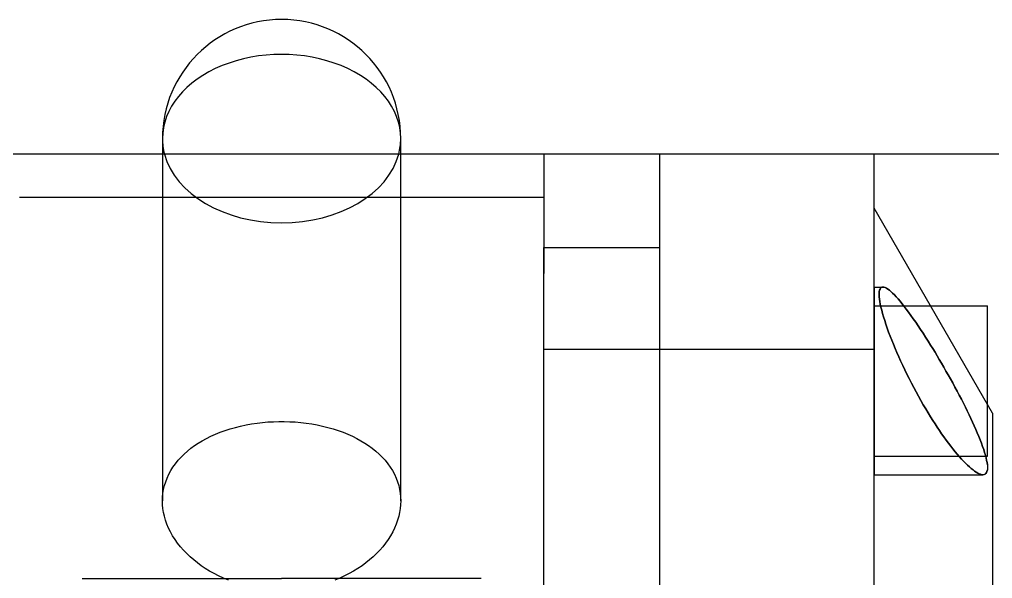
# Model space of a CAD drawing. Header units: millimetres. Extents: x -82 to 282, y -200 to 45.
# Drawn here: x 72.1 to 175.8, y -15.1 to 44.5 of the extents above; entities that cross this region are included whole.
import ezdxf

# ---------------------------------------------------------------- set-up
doc = ezdxf.new("R2010")
doc.units = ezdxf.units.MM
doc.layers.add('MAIN-1', color=7, linetype='Continuous')
doc.layers.add('MAIN-2', color=7, linetype='Continuous')

msp = doc.modelspace()

# ---------------------------------------------------------------- linework, layer by layer
at = {"layer": 'MAIN-1'}
for p, q in [((87.31, 31.81), (87.31, 30.16)), ((112.71, 30.16), (112.71, 31.81)), ((236.54, 30.16), (-36.51, 30.16))]:
    msp.add_line(p, q, dxfattribs=at)
msp.add_arc((100.01, 31.81), 12.7, 0, 180, dxfattribs=at)
for start_param, end_param in [(0, 0.184739), (2.956854, 3.141593)]:
    msp.add_ellipse((100.01, 31.81), major_axis=(-12.7, 0), ratio=0.707107, start_param=start_param, end_param=end_param, dxfattribs=at)
at = {"layer": 'MAIN-2'}
for p, q in [((87.31, 30.16), (87.31, -6.8)), ((112.71, -6.8), (112.71, 30.16)), ((127.95, 30.16), (127.95, 17.43)), ((140.27, 30.16), (140.27, -33.97)), ((163.16, -33.97), (163.16, 30.16)), ((72.07, 25.56), (127.95, 25.56)), ((175.78, 2.54), (163.16, 24.41)), ((127.95, 20.21), (140.27, 20.21)), ((127.95, -43.93), (127.95, 20.21)), ((163.16, 15.98), (163.16, 2.16)), ((163.16, 15.98), (164.1, 15.98)), ((163.16, 15.98), (164.1, 15.98)), ((163.71, 15.51), (163.74, 15.65)), ((163.74, 15.65), (163.71, 15.51)), ((163.74, 15.65), (163.79, 15.77)), ((163.79, 15.77), (163.74, 15.65)), ((163.79, 15.77), (163.84, 15.86)), ((163.84, 15.86), (163.79, 15.77)), ((163.84, 15.86), (163.92, 15.93)), ((163.92, 15.93), (163.84, 15.86)), ((163.92, 15.93), (164, 15.97)), ((164, 15.97), (163.92, 15.93)), ((164, 15.97), (164.1, 15.98)), ((164.1, 15.98), (164, 15.97)), ((164.1, 15.98), (164.21, 15.97)), ((164.21, 15.97), (164.1, 15.98)), ((164.21, 15.97), (164.34, 15.93)), ((164.34, 15.93), (164.21, 15.97)), ((164.34, 15.93), (164.48, 15.86)), ((164.48, 15.86), (164.34, 15.93)), ((164.48, 15.86), (164.63, 15.76)), ((164.63, 15.76), (164.48, 15.86)), ((164.63, 15.76), (164.79, 15.64)), ((164.79, 15.64), (164.63, 15.76)), ((164.79, 15.64), (164.96, 15.5)), ((164.96, 15.5), (164.79, 15.64)), ((163.7, 15.35), (163.71, 15.51)), ((163.71, 15.51), (163.7, 15.35)), ((163.7, 15.16), (163.7, 15.35)), ((163.7, 15.35), (163.7, 15.16)), ((163.71, 14.94), (163.7, 15.16)), ((163.7, 15.16), (163.71, 14.94)), ((163.73, 14.71), (163.71, 14.94)), ((163.71, 14.94), (163.73, 14.71)), ((163.77, 14.44), (163.73, 14.71)), ((163.73, 14.71), (163.77, 14.44)), ((164.96, 15.5), (165.13, 15.34)), ((165.13, 15.34), (164.96, 15.5)), ((165.13, 15.34), (165.32, 15.15)), ((165.32, 15.15), (165.13, 15.34)), ((165.32, 15.15), (165.51, 14.95)), ((165.51, 14.95), (165.32, 15.15)), ((165.51, 14.95), (165.71, 14.73)), ((165.71, 14.73), (165.51, 14.95)), ((165.71, 14.73), (165.92, 14.48)), ((165.92, 14.48), (165.71, 14.73)), ((163.16, 13.98), (175.23, 13.98)), ((163.16, 13.98), (175.23, 13.98)), ((163.82, 14.16), (163.77, 14.44)), ((163.77, 14.44), (163.82, 14.16)), ((163.89, 13.85), (163.82, 14.16)), ((163.82, 14.16), (163.89, 13.85)), ((163.97, 13.52), (163.89, 13.85)), ((163.89, 13.85), (163.97, 13.52)), ((164.06, 13.17), (163.97, 13.52)), ((163.97, 13.52), (164.06, 13.17)), ((165.92, 14.48), (166.13, 14.22)), ((166.13, 14.22), (165.92, 14.48)), ((166.13, 14.22), (166.36, 13.93)), ((166.36, 13.93), (166.13, 14.22)), ((166.36, 13.93), (166.59, 13.63)), ((166.59, 13.63), (166.36, 13.93)), ((166.59, 13.63), (166.83, 13.31)), ((166.83, 13.31), (166.59, 13.63)), ((175.23, 2.92), (175.23, 13.98)), ((164.17, 12.81), (164.06, 13.17)), ((164.06, 13.17), (164.17, 12.81)), ((164.29, 12.42), (164.17, 12.81)), ((164.17, 12.81), (164.29, 12.42)), ((166.83, 13.31), (167.08, 12.97)), ((167.08, 12.97), (166.83, 13.31)), ((167.08, 12.97), (167.33, 12.61)), ((167.33, 12.61), (167.08, 12.97)), ((167.33, 12.61), (167.59, 12.25)), ((167.59, 12.25), (167.33, 12.61)), ((164.42, 12.03), (164.29, 12.42)), ((164.29, 12.42), (164.42, 12.03)), ((164.56, 11.62), (164.42, 12.03)), ((164.42, 12.03), (164.56, 11.62)), ((164.71, 11.19), (164.56, 11.62)), ((164.56, 11.62), (164.71, 11.19)), ((167.59, 12.25), (167.85, 11.86)), ((167.85, 11.86), (167.59, 12.25)), ((167.85, 11.86), (168.11, 11.47)), ((168.11, 11.47), (167.85, 11.86)), ((168.11, 11.47), (168.38, 11.06)), ((168.38, 11.06), (168.11, 11.47)), ((164.87, 10.76), (164.71, 11.19)), ((164.71, 11.19), (164.87, 10.76)), ((165.04, 10.33), (164.87, 10.76)), ((164.87, 10.76), (165.04, 10.33)), ((168.38, 11.06), (168.65, 10.65)), ((168.65, 10.65), (168.38, 11.06)), ((168.65, 10.65), (168.91, 10.23)), ((168.91, 10.23), (168.65, 10.65)), ((165.22, 9.89), (165.04, 10.33)), ((165.04, 10.33), (165.22, 9.89)), ((165.4, 9.45), (165.22, 9.89)), ((165.22, 9.89), (165.4, 9.45)), ((165.59, 9.01), (165.4, 9.45)), ((165.4, 9.45), (165.59, 9.01)), ((168.91, 10.23), (169.18, 9.81)), ((169.18, 9.81), (168.91, 10.23)), ((169.18, 9.81), (169.41, 9.43)), ((169.41, 9.43), (169.18, 9.81)), ((169.41, 9.43), (169.65, 9.05)), ((169.65, 9.05), (169.41, 9.43)), ((163.16, 9.33), (127.95, 9.33)), ((165.78, 8.56), (165.59, 9.01)), ((165.59, 9.01), (165.78, 8.56)), ((165.99, 8.11), (165.78, 8.56)), ((165.78, 8.56), (165.99, 8.11)), ((169.65, 9.05), (169.88, 8.66)), ((169.88, 8.66), (169.65, 9.05)), ((169.88, 8.66), (170.11, 8.27)), ((170.11, 8.27), (169.88, 8.66)), ((166.21, 7.64), (165.99, 8.11)), ((165.99, 8.11), (166.21, 7.64)), ((166.43, 7.18), (166.21, 7.64)), ((166.21, 7.64), (166.43, 7.18)), ((170.11, 8.27), (170.35, 7.87)), ((170.35, 7.87), (170.11, 8.27)), ((170.35, 7.87), (170.58, 7.46)), ((170.58, 7.46), (170.35, 7.87)), ((170.58, 7.46), (170.82, 7.04)), ((170.82, 7.04), (170.58, 7.46)), ((166.66, 6.7), (166.43, 7.18)), ((166.43, 7.18), (166.66, 6.7)), ((166.89, 6.23), (166.66, 6.7)), ((166.66, 6.7), (166.89, 6.23)), ((167.13, 5.76), (166.89, 6.23)), ((166.89, 6.23), (167.13, 5.76)), ((170.82, 7.04), (171.06, 6.62)), ((171.06, 6.62), (170.82, 7.04)), ((171.06, 6.62), (171.3, 6.2)), ((171.3, 6.2), (171.06, 6.62)), ((167.38, 5.29), (167.13, 5.76)), ((167.13, 5.76), (167.38, 5.29)), ((167.63, 4.82), (167.38, 5.29)), ((167.38, 5.29), (167.63, 4.82)), ((171.3, 6.2), (171.54, 5.77)), ((171.54, 5.77), (171.3, 6.2)), ((171.54, 5.77), (171.77, 5.33)), ((171.77, 5.33), (171.54, 5.77)), ((171.77, 5.33), (172.01, 4.9)), ((172.01, 4.9), (171.77, 5.33)), ((167.89, 4.36), (167.63, 4.82)), ((167.63, 4.82), (167.89, 4.36)), ((168.14, 3.9), (167.89, 4.36)), ((167.89, 4.36), (168.14, 3.9)), ((172.01, 4.9), (172.23, 4.47)), ((172.23, 4.47), (172.01, 4.9)), ((172.23, 4.47), (172.46, 4.04)), ((172.46, 4.04), (172.23, 4.47)), ((168.4, 3.45), (168.14, 3.9)), ((168.14, 3.9), (168.4, 3.45)), ((168.66, 3.01), (168.4, 3.45)), ((168.4, 3.45), (168.66, 3.01)), ((172.46, 4.04), (172.68, 3.62)), ((172.68, 3.62), (172.46, 4.04)), ((172.68, 3.62), (172.89, 3.2)), ((172.89, 3.2), (172.68, 3.62)), ((172.89, 3.2), (173.09, 2.78)), ((173.09, 2.78), (172.89, 3.2)), ((163.16, 2.16), (163.16, -4.02)), ((168.92, 2.58), (168.66, 3.01)), ((168.66, 3.01), (168.92, 2.58)), ((169.18, 2.16), (168.92, 2.58)), ((168.92, 2.58), (169.18, 2.16)), ((169.41, 1.78), (169.18, 2.16)), ((169.18, 2.16), (169.41, 1.78)), ((173.09, 2.78), (173.29, 2.37)), ((173.29, 2.37), (173.09, 2.78)), ((173.29, 2.37), (173.48, 1.97)), ((173.48, 1.97), (173.29, 2.37)), ((175.23, -2.02), (175.23, 2.92)), ((175.78, 2.54), (175.78, -84.93)), ((95.08, 1.03), (95.64, 1.17)), ((95.64, 1.17), (96.22, 1.29)), ((96.22, 1.29), (96.8, 1.4)), ((96.8, 1.4), (97.39, 1.49)), ((97.39, 1.49), (97.97, 1.55)), ((97.97, 1.55), (98.56, 1.61)), ((98.56, 1.61), (99.15, 1.64)), ((99.15, 1.64), (99.73, 1.66)), ((99.73, 1.66), (100.3, 1.66)), ((100.3, 1.66), (100.88, 1.64)), ((100.88, 1.64), (101.46, 1.61)), ((101.46, 1.61), (102.05, 1.55)), ((102.05, 1.55), (102.64, 1.49)), ((102.64, 1.49), (103.22, 1.4)), ((103.22, 1.4), (103.81, 1.29)), ((103.81, 1.29), (104.38, 1.17)), ((104.38, 1.17), (104.94, 1.03)), ((169.65, 1.41), (169.41, 1.78)), ((169.41, 1.78), (169.65, 1.41)), ((169.88, 1.06), (169.65, 1.41)), ((169.65, 1.41), (169.88, 1.06)), ((170.12, 0.71), (169.88, 1.06)), ((169.88, 1.06), (170.12, 0.71)), ((173.48, 1.97), (173.66, 1.58)), ((173.66, 1.58), (173.48, 1.97)), ((173.66, 1.58), (173.83, 1.2)), ((173.83, 1.2), (173.66, 1.58)), ((173.83, 1.2), (174, 0.82)), ((174, 0.82), (173.83, 1.2)), ((92, -0.15), (92.47, 0.08)), ((92.47, 0.08), (92.96, 0.3)), ((92.96, 0.3), (93.47, 0.51)), ((93.47, 0.51), (93.99, 0.7)), ((93.99, 0.7), (94.53, 0.88)), ((94.53, 0.88), (95.08, 1.03)), ((104.94, 1.03), (105.5, 0.88)), ((105.5, 0.88), (106.04, 0.7)), ((106.04, 0.7), (106.56, 0.51)), ((106.56, 0.51), (107.07, 0.3)), ((107.07, 0.3), (107.55, 0.08)), ((107.55, 0.08), (108.02, -0.15)), ((170.36, 0.36), (170.12, 0.71)), ((170.12, 0.71), (170.36, 0.36)), ((170.6, 0.02), (170.36, 0.36)), ((170.36, 0.36), (170.6, 0.02)), ((170.84, -0.32), (170.6, 0.02)), ((170.6, 0.02), (170.84, -0.32)), ((174, 0.82), (174.16, 0.45)), ((174.16, 0.45), (174, 0.82)), ((174.16, 0.45), (174.32, 0.07)), ((174.32, 0.07), (174.16, 0.45)), ((174.32, 0.07), (174.46, -0.29)), ((174.46, -0.29), (174.32, 0.07)), ((90.35, -1.2), (90.73, -0.91)), ((90.73, -0.91), (91.13, -0.65)), ((91.13, -0.65), (91.56, -0.39)), ((91.56, -0.39), (92, -0.15)), ((108.02, -0.15), (108.47, -0.39)), ((108.47, -0.39), (108.89, -0.65)), ((108.89, -0.65), (109.29, -0.91)), ((109.29, -0.91), (109.68, -1.2)), ((171.08, -0.65), (170.84, -0.32)), ((170.84, -0.32), (171.08, -0.65)), ((171.32, -0.96), (171.08, -0.65)), ((171.08, -0.65), (171.32, -0.96)), ((171.56, -1.27), (171.32, -0.96)), ((171.32, -0.96), (171.56, -1.27)), ((174.46, -0.29), (174.6, -0.65)), ((174.6, -0.65), (174.46, -0.29)), ((174.6, -0.65), (174.72, -1)), ((174.72, -1), (174.6, -0.65)), ((174.72, -1), (174.84, -1.33)), ((174.84, -1.33), (174.72, -1)), ((89.29, -2.14), (89.62, -1.81)), ((89.62, -1.81), (89.98, -1.5)), ((89.98, -1.5), (90.35, -1.2)), ((109.68, -1.2), (110.05, -1.5)), ((110.05, -1.5), (110.4, -1.81)), ((110.4, -1.81), (110.73, -2.14)), ((163.16, -2.02), (175.23, -2.02)), ((163.16, -2.02), (175.23, -2.02)), ((171.8, -1.56), (171.56, -1.27)), ((171.56, -1.27), (171.8, -1.56)), ((172.03, -1.84), (171.8, -1.56)), ((171.8, -1.56), (172.03, -1.84)), ((172.26, -2.11), (172.03, -1.84)), ((172.03, -1.84), (172.26, -2.11)), ((174.84, -1.33), (174.94, -1.64)), ((174.94, -1.64), (174.84, -1.33)), ((174.94, -1.64), (175.02, -1.95)), ((175.02, -1.94), (174.94, -1.64)), ((175.09, -2.23), (175.02, -1.94)), ((175.02, -1.95), (175.1, -2.23)), ((88.43, -3.21), (88.69, -2.84)), ((88.69, -2.84), (88.98, -2.48)), ((88.98, -2.48), (89.29, -2.14)), ((110.73, -2.14), (111.04, -2.48)), ((111.04, -2.48), (111.33, -2.84)), ((111.33, -2.84), (111.59, -3.21)), ((172.49, -2.36), (172.26, -2.11)), ((172.26, -2.11), (172.49, -2.36)), ((172.71, -2.59), (172.49, -2.36)), ((172.49, -2.36), (172.71, -2.59)), ((172.92, -2.81), (172.71, -2.59)), ((172.71, -2.59), (172.92, -2.81)), ((173.13, -3.01), (172.92, -2.81)), ((172.92, -2.81), (173.13, -3.01)), ((173.32, -3.19), (173.13, -3.01)), ((173.13, -3.01), (173.32, -3.19)), ((175.15, -2.49), (175.09, -2.23)), ((175.1, -2.23), (175.15, -2.49)), ((175.15, -2.49), (175.2, -2.73)), ((175.2, -2.73), (175.15, -2.49)), ((175.2, -2.73), (175.23, -2.96)), ((175.23, -2.95), (175.2, -2.73)), ((175.23, -2.96), (175.23, -3.51)), ((87.81, -4.37), (87.99, -3.97)), ((87.99, -3.97), (88.19, -3.58)), ((88.19, -3.58), (88.43, -3.21)), ((111.59, -3.21), (111.83, -3.58)), ((111.83, -3.58), (112.04, -3.97)), ((112.04, -3.97), (112.22, -4.37)), ((163.16, -4.02), (174.76, -4.02)), ((163.16, -4.02), (174.76, -4.02)), ((173.51, -3.36), (173.32, -3.19)), ((173.32, -3.19), (173.51, -3.36)), ((173.7, -3.5), (173.51, -3.36)), ((173.51, -3.36), (173.7, -3.5)), ((173.87, -3.63), (173.7, -3.5)), ((173.7, -3.5), (173.87, -3.63)), ((174.04, -3.74), (173.87, -3.63)), ((173.87, -3.63), (174.04, -3.74)), ((174.2, -3.84), (174.04, -3.74)), ((174.04, -3.74), (174.2, -3.84)), ((174.35, -3.91), (174.2, -3.84)), ((174.2, -3.84), (174.35, -3.91)), ((174.5, -3.97), (174.35, -3.91)), ((174.35, -3.91), (174.5, -3.97)), ((174.63, -4.01), (174.5, -3.97)), ((174.5, -3.97), (174.63, -4.01)), ((174.76, -4.02), (174.63, -4.01)), ((174.63, -4.01), (174.76, -4.02)), ((174.88, -4), (174.76, -4.02)), ((174.76, -4.02), (174.88, -4)), ((174.98, -3.96), (174.88, -4)), ((174.88, -4), (174.98, -3.96)), ((175.07, -3.89), (174.98, -3.96)), ((174.98, -3.96), (175.07, -3.89)), ((175.14, -3.79), (175.07, -3.89)), ((175.07, -3.89), (175.14, -3.79)), ((175.19, -3.66), (175.14, -3.79)), ((175.14, -3.79), (175.19, -3.66)), ((175.23, -3.51), (175.19, -3.66)), ((175.19, -3.66), (175.23, -3.51)), ((87.44, -5.58), (87.53, -5.17)), ((87.53, -5.17), (87.66, -4.77)), ((87.66, -4.77), (87.81, -4.37)), ((112.22, -4.37), (112.37, -4.77)), ((112.37, -4.77), (112.49, -5.17)), ((112.49, -5.17), (112.59, -5.58)), ((87.33, -6.4), (87.37, -5.99)), ((87.37, -5.99), (87.44, -5.58)), ((112.59, -5.58), (112.66, -5.99)), ((112.66, -5.99), (112.7, -6.4)), ((87.31, -6.8), (87.33, -6.4)), ((87.33, -7.21), (87.31, -6.8)), ((87.37, -7.61), (87.33, -7.21)), ((112.7, -7.21), (112.66, -7.61)), ((112.7, -6.4), (112.71, -6.8)), ((112.71, -6.8), (112.7, -7.21)), ((87.43, -8.03), (87.37, -7.61)), ((87.53, -8.45), (87.43, -8.03)), ((112.59, -8.03), (112.5, -8.45)), ((112.66, -7.61), (112.59, -8.03)), ((87.65, -8.86), (87.53, -8.45)), ((87.79, -9.28), (87.65, -8.86)), ((87.97, -9.7), (87.79, -9.28)), ((112.23, -9.28), (112.06, -9.7)), ((112.38, -8.86), (112.23, -9.28)), ((112.5, -8.45), (112.38, -8.86)), ((88.17, -10.11), (87.97, -9.7)), ((88.4, -10.52), (88.17, -10.11)), ((111.86, -10.11), (111.63, -10.52)), ((112.06, -9.7), (111.86, -10.11)), ((88.65, -10.92), (88.4, -10.52)), ((88.93, -11.31), (88.65, -10.92)), ((89.24, -11.69), (88.93, -11.31)), ((111.09, -11.31), (110.79, -11.69)), ((111.37, -10.92), (111.09, -11.31)), ((111.63, -10.52), (111.37, -10.92)), ((89.56, -12.07), (89.24, -11.69)), ((89.9, -12.42), (89.56, -12.07)), ((90.26, -12.77), (89.9, -12.42)), ((110.12, -12.42), (109.76, -12.77)), ((110.47, -12.07), (110.12, -12.42)), ((110.79, -11.69), (110.47, -12.07)), ((90.64, -13.1), (90.26, -12.77)), ((91.03, -13.41), (90.64, -13.1)), ((91.44, -13.71), (91.03, -13.41)), ((108.99, -13.41), (108.58, -13.71)), ((109.38, -13.1), (108.99, -13.41)), ((109.76, -12.77), (109.38, -13.1)), ((91.88, -14), (91.44, -13.71)), ((92.33, -14.28), (91.88, -14)), ((92.81, -14.54), (92.33, -14.28)), ((107.69, -14.28), (107.22, -14.54)), ((108.15, -14), (107.69, -14.28)), ((108.58, -13.71), (108.15, -14)), ((78.74, -15.08), (100.01, -15.08)), ((93.3, -14.8), (92.81, -14.54)), ((93.81, -15.03), (93.3, -14.8)), ((94.34, -15.25), (93.81, -15.03)), ((121.28, -15.08), (100.01, -15.08)), ((106.22, -15.03), (105.69, -15.25)), ((106.73, -14.8), (106.22, -15.03)), ((107.22, -14.54), (106.73, -14.8))]:
    msp.add_line(p, q, dxfattribs=at)
for start_param, end_param in [(-3.141593, 0), (0.184739, 2.956854)]:
    msp.add_ellipse((100.01, 31.81), major_axis=(-12.7, 0), ratio=0.707107, start_param=start_param, end_param=end_param, dxfattribs=at)

doc.saveas('drawing.dxf')
